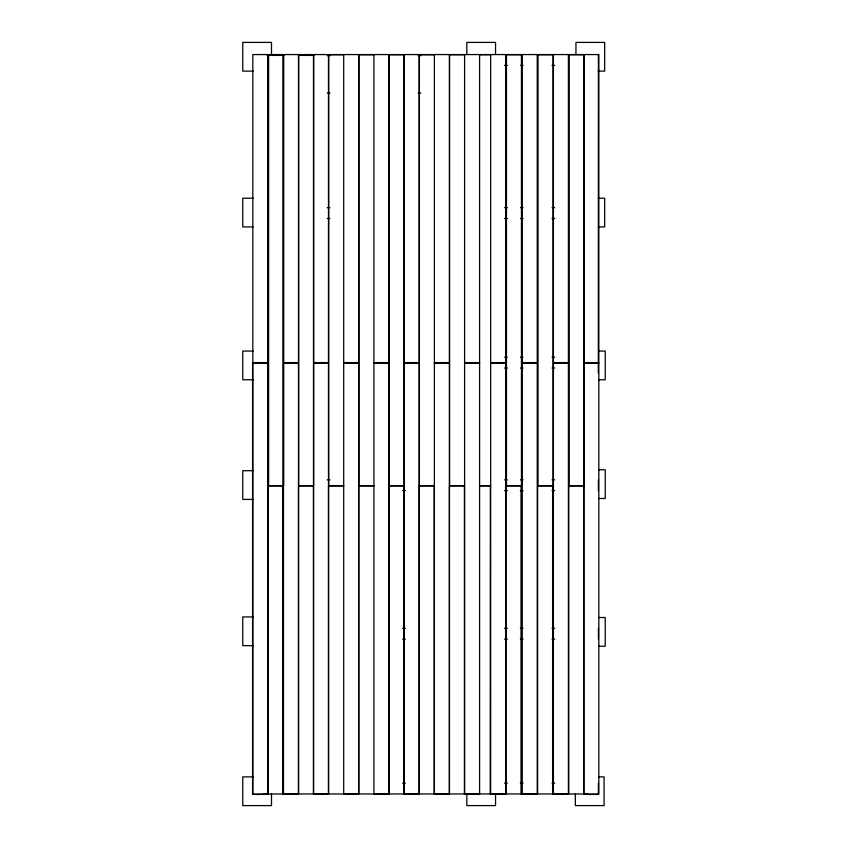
<?xml version="1.0" encoding="UTF-8"?>
<svg xmlns="http://www.w3.org/2000/svg" width="848" height="848" viewBox="0 0 848 848"><rect width="100%" height="100%" fill="white"/><g stroke="black" fill="none" stroke-linecap="round" stroke-linejoin="round"><path stroke-width="1.27" d="M343.694 54.749L328.706 54.749L328.706 485.713L343.694 485.713M373.926 54.749L358.927 54.749L358.927 485.713L373.926 485.713M434.367 54.749L419.378 54.749L419.378 485.713L434.367 485.713M464.598 54.749L449.599 54.749L449.599 485.713L464.598 485.713M479.714 54.749L490.653 54.749M267.194 55.396L284.228 55.396M298.644 55.396L314.375 55.396M327.307 55.661L329.936 55.661M418.181 55.661L420.809 55.661M504.486 65.37L507.305 65.37M520.46 65.37L523.099 65.37M552.037 65.37L554.751 65.37M253.213 71.115L242.772 71.115L242.772 42.4L271.487 42.4L271.487 54.145M598.147 71.115L604.666 71.115L604.666 42.4L575.951 42.4L575.951 54.145M327.307 93.026L329.936 93.026M418.181 93.026L420.809 93.026M253.213 198.199L242.772 198.199L242.772 226.914L253.213 226.914M598.147 198.199L604.666 198.199L604.666 226.914L598.147 226.914M327.211 207.696L329.861 207.696M504.486 207.696L507.305 207.696M520.46 207.696L523.099 207.696M552.037 207.696L554.751 207.696M327.211 218.498L329.861 218.498M504.486 218.498L507.305 218.498M520.46 218.498L523.099 218.498M552.037 218.498L554.751 218.498M253.213 351.072L242.772 351.072L242.772 379.787L253.213 379.787M598.699 351.072L605.228 351.072L605.228 379.787L598.699 379.787M504.486 357.231L507.305 357.231M520.46 357.231L523.099 357.231M552.037 357.231L554.751 357.231M252.821 362.594L267.82 362.594L267.82 54.569M343.705 362.594L358.704 362.594L358.704 54.569M373.926 362.594L388.925 362.594L388.925 54.569M434.377 362.594L449.376 362.594L449.376 54.569M464.598 362.594L479.597 362.594M490.663 362.594L505.662 362.594L505.662 54.569M252.821 363.167L267.82 363.167L267.82 794.131L252.821 794.131L252.821 54.569L598.836 54.569L598.836 362.594L583.848 362.594L583.848 54.569M343.705 363.167L358.704 363.167L358.704 794.131L343.705 794.131L343.705 54.569M373.926 363.167L388.925 363.167L388.925 794.131L373.926 794.131L373.926 54.569M434.377 363.167L449.376 363.167L449.376 794.131L434.377 794.131L434.377 54.569M464.598 363.167L479.597 363.167M490.663 363.167L505.662 363.167L505.662 794.131L490.663 794.131L490.663 54.569M504.486 368.032L507.305 368.032M520.46 368.032L523.099 368.032M552.037 368.032L554.751 368.032M598.699 469.771L605.228 469.771L605.228 498.486L598.699 498.486M253.213 470.704L242.772 470.704L242.772 499.419L253.213 499.419M327.211 479.851L329.861 479.851M504.486 479.851L507.305 479.851M520.46 479.851L523.099 479.851M552.037 479.851L554.751 479.851M479.714 485.713L490.653 485.713M267.894 485.883L283.179 485.883L283.179 793.908M343.557 485.883L328.558 485.883L328.558 793.908M373.777 485.883L358.778 485.883L358.778 793.908M479.608 485.883L490.557 485.883M402.62 490.653L405.418 490.653M504.486 490.653L507.305 490.653M520.354 490.653L523.099 490.653M552.037 490.653L554.751 490.653M253.213 616.931L242.772 616.931L242.772 645.657L253.213 645.657M598.699 617.514L605.228 617.514L605.228 646.229L598.699 646.229M402.62 628.315L405.418 628.315M504.486 628.315L507.305 628.315M520.354 628.315L523.099 628.315M552.037 628.315L554.751 628.315M402.62 639.116L405.418 639.116M504.486 639.116L507.305 639.116M520.354 639.116L523.099 639.116M552.037 639.116L554.751 639.116M253.213 776.885L242.772 776.885L242.772 805.6L271.487 805.6L271.487 793.855M598.858 776.885L604.073 776.885L604.073 805.6L575.357 805.6L575.357 793.855M402.62 783.16L405.418 783.16M504.486 783.16L507.305 783.16M520.354 783.16L523.099 783.16M552.037 783.16L554.751 783.16M263.717 793.961L587.823 793.961M263.378 794.428L252.577 794.428L252.577 362.488M587.113 794.428L597.925 794.428M598.412 54.569L598.328 372.802M598.412 479.851L598.412 490.653M598.412 628.315L598.412 639.116M598.412 783.16L598.412 793.961M583.763 793.908L583.763 485.883L568.764 485.883L568.764 793.908M568.404 54.569L568.404 362.594L553.405 362.594L553.405 54.569M552.61 793.908L552.61 485.883L537.611 485.883L537.611 793.908M537.25 54.569L537.25 362.594L522.251 362.594L522.251 54.569M521.022 793.908L521.022 485.883L506.023 485.883L506.023 793.908M495.55 54.145L495.55 42.4L466.835 42.4L466.835 54.145M495.55 793.855L495.55 805.6L466.835 805.6L466.835 793.855M490.356 485.734L490.197 793.961M479.597 54.569L479.597 794.131L464.598 794.131L464.598 54.569M464.45 793.908L464.45 485.883L449.451 485.883L449.451 793.908M434.229 793.908L434.229 485.883L419.23 485.883L419.23 793.908M419.145 54.569L419.145 362.594L404.157 362.594L404.157 54.569M403.998 793.908L403.998 485.883L389.009 485.883L389.009 793.908M328.483 54.569L328.483 362.594L313.484 362.594L313.484 54.569M313.548 793.908L313.548 485.883L298.549 485.883L298.549 793.908M298.475 54.569L298.475 362.594L283.476 362.594L283.476 54.569M283.041 54.749L283.041 485.713M282.893 485.883L282.893 793.908M268.615 54.749L268.615 485.713M268.18 485.883L268.18 793.908M283.614 54.749L268.042 54.749L268.042 485.713L283.614 485.713L283.614 54.749M313.686 54.749L298.697 54.749L298.697 485.713L313.686 485.713L313.686 54.749M404.146 54.749L389.147 54.749L389.147 485.713L404.146 485.713L404.146 54.749M521.456 54.749L506.457 54.749L506.457 485.713L521.456 485.713L521.456 54.749M553.034 54.749L538.045 54.749L538.045 485.713L553.034 485.713L553.034 54.749M584.198 54.749L569.199 54.749L569.199 485.713L584.198 485.713L584.198 54.749M298.475 363.167L283.476 363.167L283.476 794.131L298.475 794.131L298.475 363.167M328.483 363.167L313.484 363.167L313.484 794.131L328.483 794.131L328.483 363.167M419.145 363.167L404.157 363.167L404.157 794.131L419.145 794.131L419.145 363.167M537.25 363.167L522.251 363.167L522.251 794.131L537.25 794.131L537.25 363.167M568.404 363.167L553.405 363.167L553.405 794.131L568.404 794.131L568.404 363.167M598.836 363.167L583.848 363.167L583.848 794.131L598.836 794.131L598.836 363.167"/></g></svg>
